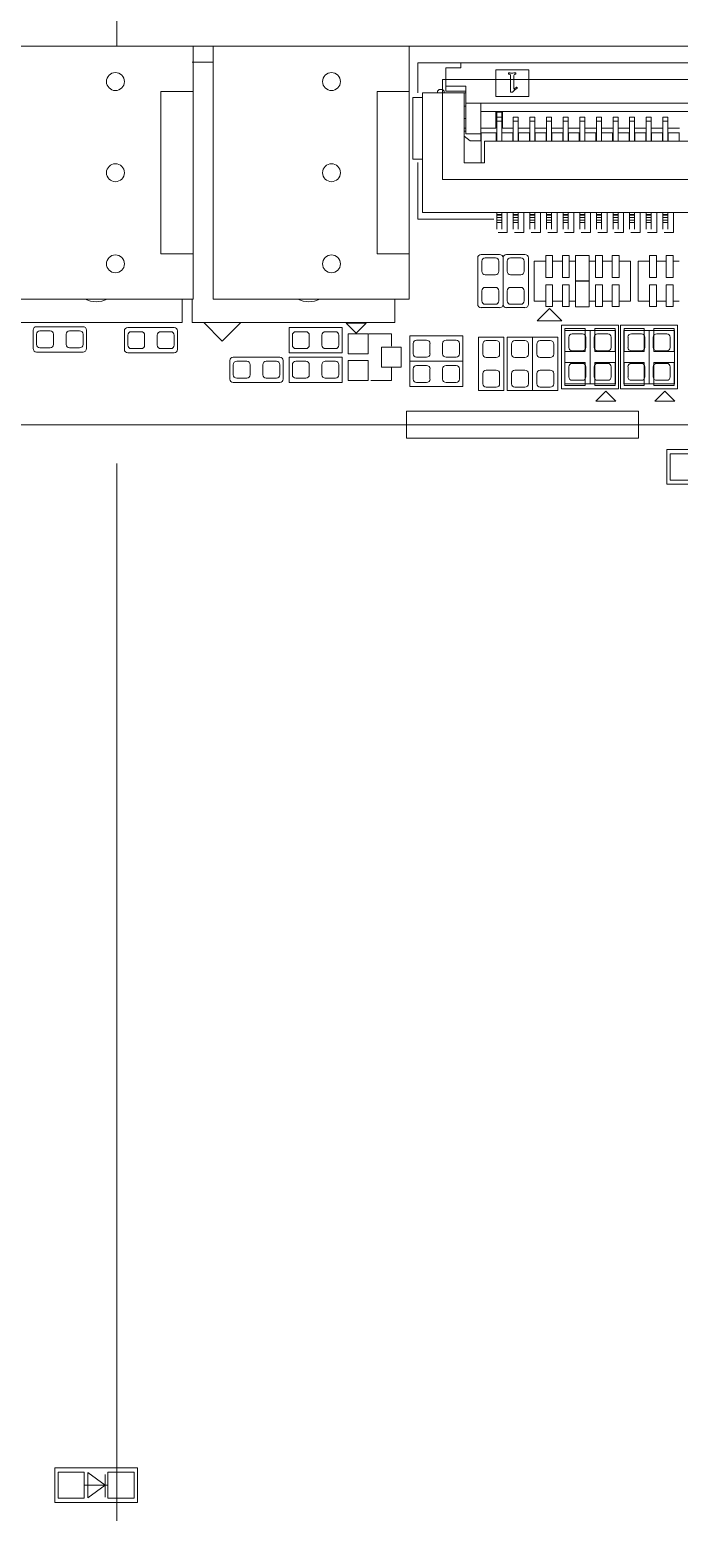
# Model space of a CAD drawing. Extents: x 14416 to 15769, y -3933 to -3562.
# Drawn here: x 14529.78 to 14549.32, y -3854.19 to -3809.62 of the extents above; entities that cross this region are included whole.
import ezdxf

# ---------------------------------------------------------------- set-up
doc = ezdxf.new("R2010")
doc.units = 0
doc.header["$LTSCALE"] = 3
doc.linetypes.add('CENTER', pattern=[50.8, 31.75, -6.35, 6.35, -6.35])
doc.layers.get('0').update_dxf_attribs({"color": 2, "linetype": 'CONTINUOUS', "lineweight": 9})

msp = doc.modelspace()

# ---------------------------------------------------------------- linework, layer by layer
at = {"color": 1, "linetype": 'CENTER'}
msp.add_line((14532.399, -3917.917), (14532.399, -3581.735), dxfattribs=at)
msp.add_line((14532.399, -3792.119), (14532.399, -3810.123))
at = {"color": 7, "linetype": 'Continuous'}
for p, q in [((14574.899, -3810.123), (14489.899, -3810.123)), ((14534.699, -3817.723), (14534.699, -3810.123)), ((14535.299, -3810.123), (14535.299, -3817.723)), ((14541.199, -3817.723), (14541.199, -3810.123)), ((14542.299, -3810.773), (14542.749, -3810.773)), ((14542.299, -3810.773), (14542.299, -3811.473)), ((14559.549, -3810.623), (14542.749, -3810.623)), ((14542.749, -3810.623), (14542.749, -3810.773)), ((14543.799, -3810.828), (14543.799, -3811.628)), ((14543.799, -3810.828), (14544.799, -3810.828)), ((14544.799, -3810.828), (14544.799, -3811.628)), ((14542.299, -3811.323), (14542.899, -3811.323)), ((14542.899, -3811.323), (14542.899, -3812.75)), ((14544.183, -3810.934), (14544.183, -3810.949)), ((14544.249, -3811.046), (14544.249, -3811.497)), ((14544.343, -3811.411), (14544.343, -3811.046)), ((14544.409, -3810.932), (14544.409, -3810.945)), ((14534.699, -3811.483), (14533.729, -3811.483)), ((14533.729, -3811.483), (14533.729, -3816.363)), ((14541.199, -3811.483), (14540.229, -3811.483)), ((14540.229, -3811.483), (14540.229, -3816.363)), ((14542.899, -3811.523), (14541.599, -3811.523)), ((14541.599, -3811.523), (14541.599, -3815.123)), ((14542.049, -3811.473), (14542.099, -3811.423)), ((14542.049, -3811.473), (14542.049, -3811.523)), ((14542.099, -3811.423), (14542.199, -3811.423)), ((14542.199, -3811.423), (14542.249, -3811.473)), ((14542.249, -3811.523), (14542.249, -3811.473)), ((14542.899, -3811.473), (14542.299, -3811.473)), ((14542.849, -3811.523), (14542.849, -3813.623)), ((14543.799, -3811.628), (14544.799, -3811.628)), ((14544.266, -3811.503), (14544.29, -3811.503)), ((14544.343, -3811.411), (14544.385, -3811.381)), ((14542.849, -3811.923), (14542.899, -3811.923)), ((14559.399, -3811.833), (14542.899, -3811.833)), ((14543.349, -3812.963), (14543.349, -3811.833)), ((14558.949, -3812.083), (14543.349, -3812.083)), ((14543.799, -3812.583), (14543.799, -3812.083)), ((14543.814, -3812.443), (14543.814, -3812.083)), ((14543.829, -3812.104), (14543.829, -3812.973)), ((14543.829, -3812.104), (14543.979, -3812.104)), ((14543.979, -3812.104), (14543.979, -3812.973)), ((14543.984, -3812.083), (14543.984, -3812.443)), ((14543.999, -3812.083), (14543.999, -3812.583)), ((14542.899, -3812.298), (14542.849, -3812.298)), ((14542.899, -3812.583), (14542.849, -3812.583)), ((14542.849, -3812.678), (14542.899, -3812.678)), ((14543.349, -3812.583), (14543.799, -3812.583)), ((14543.829, -3812.443), (14543.799, -3812.443)), ((14543.979, -3812.254), (14543.829, -3812.254)), ((14543.979, -3812.379), (14543.829, -3812.379)), ((14543.999, -3812.443), (14543.979, -3812.443)), ((14543.999, -3812.583), (14544.329, -3812.583)), ((14544.329, -3812.254), (14544.329, -3812.973)), ((14544.479, -3812.254), (14544.329, -3812.254)), ((14544.479, -3812.379), (14544.329, -3812.379)), ((14544.479, -3812.254), (14544.479, -3812.973)), ((14544.479, -3812.583), (14544.829, -3812.583)), ((14544.829, -3812.254), (14544.829, -3812.973)), ((14544.979, -3812.254), (14544.829, -3812.254)), ((14544.979, -3812.379), (14544.829, -3812.379)), ((14544.979, -3812.254), (14544.979, -3812.973)), ((14544.979, -3812.583), (14545.329, -3812.583)), ((14545.329, -3812.254), (14545.329, -3812.973)), ((14545.479, -3812.254), (14545.329, -3812.254)), ((14545.479, -3812.379), (14545.329, -3812.379)), ((14545.479, -3812.254), (14545.479, -3812.973)), ((14545.479, -3812.583), (14545.829, -3812.583)), ((14545.829, -3812.254), (14545.829, -3812.973)), ((14545.979, -3812.254), (14545.829, -3812.254)), ((14545.979, -3812.379), (14545.829, -3812.379)), ((14545.979, -3812.254), (14545.979, -3812.973)), ((14545.979, -3812.583), (14546.329, -3812.583)), ((14546.329, -3812.254), (14546.329, -3812.973)), ((14546.479, -3812.254), (14546.329, -3812.254)), ((14546.479, -3812.379), (14546.329, -3812.379)), ((14546.479, -3812.254), (14546.479, -3812.973)), ((14546.479, -3812.583), (14546.829, -3812.583)), ((14546.829, -3812.254), (14546.829, -3812.973)), ((14546.979, -3812.254), (14546.829, -3812.254)), ((14546.979, -3812.379), (14546.829, -3812.379)), ((14546.979, -3812.254), (14546.979, -3812.973)), ((14546.979, -3812.583), (14547.329, -3812.583)), ((14547.329, -3812.254), (14547.329, -3812.973)), ((14547.479, -3812.254), (14547.329, -3812.254)), ((14547.479, -3812.379), (14547.329, -3812.379)), ((14547.479, -3812.254), (14547.479, -3812.973)), ((14547.479, -3812.583), (14547.829, -3812.583)), ((14547.829, -3812.254), (14547.829, -3812.973)), ((14547.979, -3812.254), (14547.829, -3812.254)), ((14547.979, -3812.379), (14547.829, -3812.379)), ((14547.979, -3812.254), (14547.979, -3812.973)), ((14547.979, -3812.583), (14548.329, -3812.583)), ((14548.329, -3812.254), (14548.329, -3812.973)), ((14548.479, -3812.254), (14548.329, -3812.254)), ((14548.479, -3812.379), (14548.329, -3812.379)), ((14548.479, -3812.254), (14548.479, -3812.973)), ((14548.479, -3812.583), (14548.829, -3812.583)), ((14548.829, -3812.254), (14548.829, -3812.973)), ((14548.979, -3812.254), (14548.829, -3812.254)), ((14548.979, -3812.379), (14548.829, -3812.379)), ((14548.979, -3812.254), (14548.979, -3812.973)), ((14548.979, -3812.583), (14549.329, -3812.583)), ((14543.029, -3812.963), (14542.849, -3812.828)), ((14542.899, -3812.75), (14543.349, -3812.75)), ((14543.349, -3812.963), (14543.029, -3812.963)), ((14543.829, -3812.723), (14543.349, -3812.723)), ((14543.364, -3812.723), (14543.364, -3813.623)), ((14543.464, -3812.973), (14543.464, -3813.623)), ((14558.834, -3812.973), (14543.464, -3812.973)), ((14543.814, -3812.973), (14543.814, -3812.723)), ((14544.329, -3812.723), (14543.979, -3812.723)), ((14543.984, -3812.723), (14543.984, -3812.973)), ((14544.314, -3812.973), (14544.314, -3812.723)), ((14544.829, -3812.723), (14544.479, -3812.723)), ((14544.484, -3812.723), (14544.484, -3812.973)), ((14544.814, -3812.973), (14544.814, -3812.723)), ((14545.329, -3812.723), (14544.979, -3812.723)), ((14544.984, -3812.723), (14544.984, -3812.973)), ((14545.314, -3812.973), (14545.314, -3812.723)), ((14545.829, -3812.723), (14545.479, -3812.723)), ((14545.484, -3812.723), (14545.484, -3812.973)), ((14545.814, -3812.973), (14545.814, -3812.723)), ((14546.329, -3812.723), (14545.979, -3812.723)), ((14545.984, -3812.723), (14545.984, -3812.973)), ((14546.314, -3812.973), (14546.314, -3812.723)), ((14546.829, -3812.723), (14546.479, -3812.723)), ((14546.484, -3812.723), (14546.484, -3812.973)), ((14546.814, -3812.973), (14546.814, -3812.723)), ((14547.329, -3812.723), (14546.979, -3812.723)), ((14546.984, -3812.723), (14546.984, -3812.973)), ((14547.314, -3812.973), (14547.314, -3812.723)), ((14547.829, -3812.723), (14547.479, -3812.723)), ((14547.484, -3812.723), (14547.484, -3812.973)), ((14547.814, -3812.973), (14547.814, -3812.723)), ((14548.329, -3812.723), (14547.979, -3812.723)), ((14547.984, -3812.723), (14547.984, -3812.973)), ((14548.314, -3812.973), (14548.314, -3812.723)), ((14548.829, -3812.723), (14548.479, -3812.723)), ((14548.484, -3812.723), (14548.484, -3812.973)), ((14548.814, -3812.973), (14548.814, -3812.723)), ((14549.329, -3812.723), (14548.979, -3812.723)), ((14548.984, -3812.723), (14548.984, -3812.973)), ((14549.314, -3812.973), (14549.314, -3812.723)), ((14542.849, -3813.623), (14543.464, -3813.623)), ((14541.599, -3815.123), (14560.699, -3815.123)), ((14543.829, -3815.123), (14543.829, -3815.183)), ((14543.829, -3815.183), (14543.979, -3815.183)), ((14543.829, -3815.191), (14543.829, -3815.623)), ((14543.856, -3815.201), (14543.829, -3815.201)), ((14543.829, -3815.268), (14543.979, -3815.268)), ((14543.979, -3815.351), (14543.829, -3815.351)), ((14543.839, -3815.183), (14543.859, -3815.203)), ((14543.949, -3815.203), (14543.859, -3815.203)), ((14543.969, -3815.183), (14543.949, -3815.203)), ((14543.979, -3815.201), (14543.951, -3815.201)), ((14543.979, -3815.123), (14543.979, -3815.623)), ((14544.329, -3815.123), (14544.329, -3815.183)), ((14544.329, -3815.183), (14544.479, -3815.183)), ((14544.329, -3815.191), (14544.329, -3815.623)), ((14544.356, -3815.201), (14544.329, -3815.201)), ((14544.329, -3815.268), (14544.479, -3815.268)), ((14544.479, -3815.351), (14544.329, -3815.351)), ((14544.339, -3815.183), (14544.359, -3815.203)), ((14544.449, -3815.203), (14544.359, -3815.203)), ((14544.469, -3815.183), (14544.449, -3815.203)), ((14544.479, -3815.201), (14544.451, -3815.201)), ((14544.479, -3815.123), (14544.479, -3815.623)), ((14544.829, -3815.123), (14544.829, -3815.183)), ((14544.829, -3815.183), (14544.979, -3815.183)), ((14544.829, -3815.191), (14544.829, -3815.623)), ((14544.856, -3815.201), (14544.829, -3815.201)), ((14544.829, -3815.268), (14544.979, -3815.268)), ((14544.979, -3815.351), (14544.829, -3815.351)), ((14544.839, -3815.183), (14544.859, -3815.203)), ((14544.949, -3815.203), (14544.859, -3815.203)), ((14544.969, -3815.183), (14544.949, -3815.203)), ((14544.979, -3815.201), (14544.951, -3815.201)), ((14544.979, -3815.123), (14544.979, -3815.623)), ((14545.329, -3815.123), (14545.329, -3815.183)), ((14545.329, -3815.183), (14545.479, -3815.183)), ((14545.329, -3815.191), (14545.329, -3815.623)), ((14545.356, -3815.201), (14545.329, -3815.201)), ((14545.329, -3815.268), (14545.479, -3815.268)), ((14545.479, -3815.351), (14545.329, -3815.351)), ((14545.339, -3815.183), (14545.359, -3815.203)), ((14545.449, -3815.203), (14545.359, -3815.203)), ((14545.469, -3815.183), (14545.449, -3815.203)), ((14545.479, -3815.201), (14545.451, -3815.201)), ((14545.479, -3815.123), (14545.479, -3815.623)), ((14545.829, -3815.123), (14545.829, -3815.183)), ((14545.829, -3815.183), (14545.979, -3815.183)), ((14545.829, -3815.191), (14545.829, -3815.623)), ((14545.856, -3815.201), (14545.829, -3815.201)), ((14545.829, -3815.268), (14545.979, -3815.268)), ((14545.979, -3815.351), (14545.829, -3815.351)), ((14545.839, -3815.183), (14545.859, -3815.203)), ((14545.949, -3815.203), (14545.859, -3815.203)), ((14545.969, -3815.183), (14545.949, -3815.203)), ((14545.979, -3815.201), (14545.951, -3815.201)), ((14545.979, -3815.123), (14545.979, -3815.623)), ((14546.329, -3815.123), (14546.329, -3815.183)), ((14546.329, -3815.183), (14546.479, -3815.183)), ((14546.329, -3815.191), (14546.329, -3815.623)), ((14546.356, -3815.201), (14546.329, -3815.201)), ((14546.329, -3815.268), (14546.479, -3815.268)), ((14546.479, -3815.351), (14546.329, -3815.351)), ((14546.339, -3815.183), (14546.359, -3815.203)), ((14546.449, -3815.203), (14546.359, -3815.203)), ((14546.469, -3815.183), (14546.449, -3815.203)), ((14546.479, -3815.201), (14546.451, -3815.201)), ((14546.479, -3815.123), (14546.479, -3815.623)), ((14546.829, -3815.123), (14546.829, -3815.183)), ((14546.829, -3815.183), (14546.979, -3815.183)), ((14546.829, -3815.191), (14546.829, -3815.623)), ((14546.856, -3815.201), (14546.829, -3815.201)), ((14546.829, -3815.268), (14546.979, -3815.268)), ((14546.979, -3815.351), (14546.829, -3815.351)), ((14546.839, -3815.183), (14546.859, -3815.203)), ((14546.949, -3815.203), (14546.859, -3815.203)), ((14546.969, -3815.183), (14546.949, -3815.203)), ((14546.979, -3815.201), (14546.951, -3815.201)), ((14546.979, -3815.123), (14546.979, -3815.623)), ((14547.329, -3815.123), (14547.329, -3815.183)), ((14547.329, -3815.183), (14547.479, -3815.183)), ((14547.329, -3815.191), (14547.329, -3815.623)), ((14547.356, -3815.201), (14547.329, -3815.201)), ((14547.329, -3815.268), (14547.479, -3815.268)), ((14547.479, -3815.351), (14547.329, -3815.351)), ((14547.339, -3815.183), (14547.359, -3815.203)), ((14547.449, -3815.203), (14547.359, -3815.203)), ((14547.469, -3815.183), (14547.449, -3815.203)), ((14547.479, -3815.201), (14547.451, -3815.201)), ((14547.479, -3815.123), (14547.479, -3815.623)), ((14547.829, -3815.123), (14547.829, -3815.183)), ((14547.829, -3815.183), (14547.979, -3815.183)), ((14547.829, -3815.191), (14547.829, -3815.623)), ((14547.856, -3815.201), (14547.829, -3815.201)), ((14547.829, -3815.268), (14547.979, -3815.268)), ((14547.979, -3815.351), (14547.829, -3815.351)), ((14547.839, -3815.183), (14547.859, -3815.203)), ((14547.949, -3815.203), (14547.859, -3815.203)), ((14547.969, -3815.183), (14547.949, -3815.203)), ((14547.979, -3815.201), (14547.951, -3815.201)), ((14547.979, -3815.123), (14547.979, -3815.623)), ((14548.329, -3815.123), (14548.329, -3815.183)), ((14548.329, -3815.183), (14548.479, -3815.183)), ((14548.329, -3815.191), (14548.329, -3815.623)), ((14548.356, -3815.201), (14548.329, -3815.201)), ((14548.329, -3815.268), (14548.479, -3815.268)), ((14548.479, -3815.351), (14548.329, -3815.351)), ((14548.339, -3815.183), (14548.359, -3815.203)), ((14548.449, -3815.203), (14548.359, -3815.203)), ((14548.469, -3815.183), (14548.449, -3815.203)), ((14548.479, -3815.201), (14548.451, -3815.201)), ((14548.479, -3815.123), (14548.479, -3815.623)), ((14548.829, -3815.123), (14548.829, -3815.183)), ((14548.829, -3815.183), (14548.979, -3815.183)), ((14548.829, -3815.191), (14548.829, -3815.623)), ((14548.856, -3815.201), (14548.829, -3815.201)), ((14548.829, -3815.268), (14548.979, -3815.268)), ((14548.979, -3815.351), (14548.829, -3815.351)), ((14548.839, -3815.183), (14548.859, -3815.203)), ((14548.949, -3815.203), (14548.859, -3815.203)), ((14548.969, -3815.183), (14548.949, -3815.203)), ((14548.979, -3815.201), (14548.951, -3815.201)), ((14548.979, -3815.123), (14548.979, -3815.623)), ((14543.829, -3815.423), (14543.979, -3815.423)), ((14544.329, -3815.423), (14544.479, -3815.423)), ((14544.829, -3815.423), (14544.979, -3815.423)), ((14545.329, -3815.423), (14545.479, -3815.423)), ((14545.829, -3815.423), (14545.979, -3815.423)), ((14546.329, -3815.423), (14546.479, -3815.423)), ((14546.829, -3815.423), (14546.979, -3815.423)), ((14547.329, -3815.423), (14547.479, -3815.423)), ((14547.829, -3815.423), (14547.979, -3815.423)), ((14548.329, -3815.423), (14548.479, -3815.423)), ((14548.829, -3815.423), (14548.979, -3815.423)), ((14533.729, -3816.363), (14534.699, -3816.363)), ((14540.229, -3816.363), (14541.199, -3816.363)), ((14528.799, -3817.723), (14534.699, -3817.723)), ((14535.299, -3817.723), (14541.199, -3817.723))]:
    msp.add_line(p, q, dxfattribs=at)
at = {"color": 5, "linetype": 'Continuous'}
for p, q in [((14534.666, -3810.601), (14535.299, -3810.601)), ((14542.749, -3810.624), (14541.459, -3810.624)), ((14541.459, -3810.624), (14541.459, -3811.524)), ((14541.459, -3813.618), (14541.459, -3815.324)), ((14541.459, -3815.324), (14543.745, -3815.324)), ((14543.258, -3817.878), (14543.258, -3816.481)), ((14543.359, -3816.379), (14543.918, -3816.379)), ((14544.02, -3817.878), (14544.02, -3816.481)), ((14544.121, -3816.379), (14544.68, -3816.379)), ((14544.782, -3816.481), (14544.782, -3817.878)), ((14544.956, -3816.739), (14544.956, -3816.578)), ((14544.956, -3816.578), (14545.29, -3816.578)), ((14545.519, -3816.578), (14545.798, -3816.578)), ((14546.017, -3816.578), (14546.197, -3816.578)), ((14546.613, -3816.578), (14546.8, -3816.578)), ((14547.019, -3816.578), (14547.301, -3816.578)), ((14547.515, -3816.578), (14547.859, -3816.578)), ((14547.859, -3816.578), (14547.859, -3817.781)), ((14548.08, -3816.739), (14548.08, -3816.578)), ((14548.08, -3816.578), (14548.415, -3816.578)), ((14548.643, -3816.578), (14548.922, -3816.578)), ((14549.141, -3816.578), (14549.321, -3816.578)), ((14544.956, -3816.739), (14544.956, -3817.619)), ((14548.08, -3816.739), (14548.08, -3817.619)), ((14534.368, -3817.723), (14534.368, -3818.424)), ((14534.666, -3818.424), (14534.666, -3817.723)), ((14540.769, -3817.723), (14540.769, -3818.424)), ((14543.918, -3817.979), (14543.359, -3817.979)), ((14544.68, -3817.979), (14544.121, -3817.979)), ((14544.956, -3817.781), (14544.956, -3817.619)), ((14545.29, -3817.781), (14544.956, -3817.781)), ((14545.418, -3818.005), (14545.046, -3818.377)), ((14545.79, -3818.377), (14545.418, -3818.005)), ((14545.792, -3817.781), (14545.517, -3817.781)), ((14546.193, -3817.781), (14546.013, -3817.781)), ((14546.794, -3817.781), (14546.617, -3817.781)), ((14547.29, -3817.781), (14547.019, -3817.781)), ((14547.859, -3817.781), (14547.515, -3817.781)), ((14548.08, -3817.781), (14548.08, -3817.619)), ((14548.415, -3817.781), (14548.08, -3817.781)), ((14548.916, -3817.781), (14548.641, -3817.781)), ((14549.317, -3817.781), (14549.137, -3817.781)), ((14534.368, -3818.424), (14528.265, -3818.424)), ((14540.769, -3818.424), (14534.666, -3818.424)), ((14535.015, -3818.424), (14536.134, -3818.424)), ((14535.574, -3818.983), (14535.015, -3818.424)), ((14536.134, -3818.424), (14535.574, -3818.983)), ((14539.901, -3818.446), (14539.302, -3818.446)), ((14539.302, -3818.446), (14539.601, -3818.745)), ((14539.601, -3818.745), (14539.901, -3818.446)), ((14545.046, -3818.377), (14545.79, -3818.377)), ((14529.884, -3819.211), (14529.884, -3818.653)), ((14529.986, -3818.551), (14531.383, -3818.551)), ((14531.485, -3818.653), (14531.485, -3819.211)), ((14532.628, -3819.237), (14532.628, -3818.678)), ((14532.729, -3818.576), (14534.126, -3818.576)), ((14534.228, -3818.678), (14534.228, -3819.237)), ((14537.581, -3818.576), (14537.581, -3819.338)), ((14539.181, -3818.576), (14537.581, -3818.576)), ((14539.181, -3819.338), (14539.181, -3818.576)), ((14539.981, -3818.764), (14540.66, -3818.764)), ((14540.66, -3818.764), (14540.66, -3819.135)), ((14541.213, -3818.83), (14541.213, -3820.354)), ((14542.813, -3818.83), (14541.213, -3818.83)), ((14542.813, -3820.354), (14542.813, -3818.83)), ((14543.283, -3818.868), (14543.283, -3820.469)), ((14544.045, -3818.868), (14543.283, -3818.868)), ((14544.045, -3820.469), (14544.045, -3818.868)), ((14544.147, -3818.868), (14544.147, -3820.469)), ((14545.671, -3818.868), (14544.147, -3818.868)), ((14544.909, -3820.469), (14544.909, -3818.868)), ((14545.671, -3820.469), (14545.671, -3818.868)), ((14545.78, -3820.421), (14545.78, -3818.51)), ((14545.78, -3818.51), (14547.491, -3818.51)), ((14545.874, -3818.665), (14545.874, -3820.265)), ((14547.398, -3818.665), (14545.874, -3818.665)), ((14546.636, -3820.265), (14546.636, -3818.665)), ((14547.398, -3820.265), (14547.398, -3818.665)), ((14547.491, -3818.51), (14547.491, -3820.421)), ((14547.558, -3820.421), (14547.558, -3818.51)), ((14547.558, -3818.51), (14549.269, -3818.51)), ((14547.652, -3818.665), (14547.652, -3820.265)), ((14549.176, -3818.665), (14547.652, -3818.665)), ((14548.414, -3820.265), (14548.414, -3818.665)), ((14549.176, -3820.265), (14549.176, -3818.665)), ((14549.269, -3818.51), (14549.269, -3820.421)), ((14531.383, -3819.313), (14529.986, -3819.313)), ((14534.126, -3819.338), (14532.729, -3819.338)), ((14537.581, -3819.338), (14539.181, -3819.338)), ((14535.803, -3820.126), (14535.803, -3819.567)), ((14535.904, -3819.465), (14537.301, -3819.465)), ((14537.403, -3819.567), (14537.403, -3820.126)), ((14537.581, -3819.465), (14537.581, -3820.227)), ((14539.181, -3819.465), (14537.581, -3819.465)), ((14539.181, -3820.227), (14539.181, -3819.465)), ((14540.66, -3819.777), (14540.66, -3820.167)), ((14541.213, -3819.592), (14542.813, -3819.592)), ((14537.301, -3820.227), (14535.904, -3820.227)), ((14537.581, -3820.227), (14539.181, -3820.227)), ((14540.66, -3820.167), (14540.039, -3820.167)), ((14541.213, -3820.354), (14542.813, -3820.354)), ((14543.283, -3820.469), (14544.045, -3820.469)), ((14544.147, -3820.469), (14545.671, -3820.469)), ((14547.491, -3820.421), (14545.78, -3820.421)), ((14545.874, -3820.265), (14547.398, -3820.265)), ((14546.807, -3820.788), (14547.11, -3820.485)), ((14547.11, -3820.485), (14547.413, -3820.788)), ((14549.269, -3820.421), (14547.558, -3820.421)), ((14547.652, -3820.265), (14549.176, -3820.265)), ((14548.585, -3820.788), (14548.888, -3820.485)), ((14548.888, -3820.485), (14549.191, -3820.788)), ((14547.413, -3820.788), (14546.807, -3820.788)), ((14549.191, -3820.788), (14548.585, -3820.788)), ((14548.946, -3822.247), (14548.946, -3823.288)), ((14551.437, -3822.247), (14548.946, -3822.247)), ((14548.946, -3823.288), (14551.437, -3823.288)), ((14530.531, -3852.854), (14530.531, -3853.895)), ((14533.022, -3852.854), (14530.531, -3852.854)), ((14531.525, -3852.994), (14531.525, -3853.75)), ((14532.048, -3853.375), (14531.525, -3852.994)), ((14532.048, -3853.737), (14532.048, -3853.048)), ((14533.022, -3853.895), (14533.022, -3852.854)), ((14532.129, -3853.375), (14531.427, -3853.375)), ((14531.525, -3853.75), (14532.048, -3853.375)), ((14530.531, -3853.895), (14533.022, -3853.895))]:
    msp.add_line(p, q, dxfattribs=at)
at = {"color": 1}
for p, q in [((14542.199, -3811.123), (14560.199, -3811.123)), ((14542.199, -3814.123), (14542.199, -3811.123)), ((14560.199, -3814.123), (14542.199, -3814.123))]:
    msp.add_line(p, q, dxfattribs=at)
at = {"color": 6, "linetype": 'Continuous'}
for p, q in [((14541.31, -3811.663), (14541.599, -3811.663)), ((14541.31, -3813.517), (14541.31, -3811.663)), ((14541.599, -3813.517), (14541.31, -3813.517)), ((14544.148, -3815.123), (14544.148, -3815.719)), ((14544.648, -3815.123), (14544.648, -3815.719)), ((14545.148, -3815.123), (14545.148, -3815.719)), ((14545.648, -3815.123), (14545.648, -3815.719)), ((14546.148, -3815.123), (14546.148, -3815.719)), ((14546.648, -3815.123), (14546.648, -3815.719)), ((14547.148, -3815.123), (14547.148, -3815.719)), ((14547.648, -3815.123), (14547.648, -3815.719)), ((14548.148, -3815.123), (14548.148, -3815.719)), ((14548.648, -3815.123), (14548.648, -3815.719)), ((14549.148, -3815.123), (14549.148, -3815.719)), ((14544.148, -3815.719), (14543.869, -3815.719)), ((14544.648, -3815.719), (14544.369, -3815.719)), ((14545.148, -3815.719), (14544.869, -3815.719)), ((14545.648, -3815.719), (14545.369, -3815.719)), ((14546.148, -3815.719), (14545.869, -3815.719)), ((14546.648, -3815.719), (14546.369, -3815.719)), ((14547.148, -3815.719), (14546.869, -3815.719)), ((14547.648, -3815.719), (14547.369, -3815.719)), ((14548.148, -3815.719), (14547.869, -3815.719)), ((14548.648, -3815.719), (14548.369, -3815.719)), ((14549.148, -3815.719), (14548.869, -3815.719)), ((14543.385, -3816.887), (14543.385, -3816.582)), ((14543.486, -3816.481), (14543.791, -3816.481)), ((14543.893, -3816.582), (14543.893, -3816.887)), ((14544.147, -3816.887), (14544.147, -3816.582)), ((14544.248, -3816.481), (14544.553, -3816.481)), ((14544.655, -3816.582), (14544.655, -3816.887)), ((14545.306, -3817.07), (14545.306, -3816.409)), ((14545.306, -3816.409), (14545.509, -3816.409)), ((14545.509, -3816.409), (14545.509, -3817.07)), ((14545.805, -3817.07), (14545.805, -3816.409)), ((14545.805, -3816.409), (14546.009, -3816.409)), ((14546.009, -3816.409), (14546.009, -3817.07)), ((14546.204, -3817.17), (14546.204, -3816.408)), ((14546.204, -3816.408), (14546.61, -3816.408)), ((14546.61, -3816.408), (14546.61, -3817.17)), ((14546.806, -3817.07), (14546.806, -3816.409)), ((14546.806, -3816.409), (14547.009, -3816.409)), ((14547.009, -3816.409), (14547.009, -3817.07)), ((14547.306, -3817.07), (14547.306, -3816.409)), ((14547.306, -3816.409), (14547.509, -3816.409)), ((14547.509, -3816.409), (14547.509, -3817.07)), ((14548.43, -3817.07), (14548.43, -3816.409)), ((14548.43, -3816.409), (14548.633, -3816.409)), ((14548.633, -3816.409), (14548.633, -3817.07)), ((14548.93, -3817.07), (14548.93, -3816.409)), ((14548.93, -3816.409), (14549.133, -3816.409)), ((14549.133, -3816.409), (14549.133, -3817.07)), ((14543.791, -3816.989), (14543.486, -3816.989)), ((14544.553, -3816.989), (14544.248, -3816.989)), ((14545.509, -3817.07), (14545.306, -3817.07)), ((14546.009, -3817.07), (14545.805, -3817.07)), ((14547.009, -3817.07), (14546.806, -3817.07)), ((14547.509, -3817.07), (14547.306, -3817.07)), ((14548.633, -3817.07), (14548.43, -3817.07)), ((14549.133, -3817.07), (14548.93, -3817.07)), ((14543.385, -3817.776), (14543.385, -3817.471)), ((14543.486, -3817.37), (14543.791, -3817.37)), ((14543.893, -3817.471), (14543.893, -3817.776)), ((14544.147, -3817.776), (14544.147, -3817.471)), ((14544.248, -3817.37), (14544.553, -3817.37)), ((14544.655, -3817.471), (14544.655, -3817.776)), ((14545.306, -3817.949), (14545.306, -3817.289)), ((14545.306, -3817.289), (14545.509, -3817.289)), ((14545.509, -3817.289), (14545.509, -3817.949)), ((14545.805, -3817.949), (14545.805, -3817.289)), ((14545.805, -3817.289), (14546.009, -3817.289)), ((14546.009, -3817.289), (14546.009, -3817.949)), ((14546.61, -3817.17), (14546.204, -3817.17)), ((14546.204, -3817.95), (14546.204, -3817.188)), ((14546.204, -3817.188), (14546.61, -3817.188)), ((14546.61, -3817.188), (14546.61, -3817.95)), ((14546.806, -3817.949), (14546.806, -3817.289)), ((14546.806, -3817.289), (14547.009, -3817.289)), ((14547.009, -3817.289), (14547.009, -3817.949)), ((14547.306, -3817.949), (14547.306, -3817.289)), ((14547.306, -3817.289), (14547.509, -3817.289)), ((14547.509, -3817.289), (14547.509, -3817.949)), ((14548.43, -3817.949), (14548.43, -3817.289)), ((14548.43, -3817.289), (14548.633, -3817.289)), ((14548.633, -3817.289), (14548.633, -3817.949)), ((14548.93, -3817.949), (14548.93, -3817.289)), ((14548.93, -3817.289), (14549.133, -3817.289)), ((14549.133, -3817.289), (14549.133, -3817.949)), ((14543.791, -3817.878), (14543.486, -3817.878)), ((14544.553, -3817.878), (14544.248, -3817.878)), ((14545.509, -3817.949), (14545.306, -3817.949)), ((14546.009, -3817.949), (14545.805, -3817.949)), ((14546.61, -3817.95), (14546.204, -3817.95)), ((14547.009, -3817.949), (14546.806, -3817.949)), ((14547.509, -3817.949), (14547.306, -3817.949)), ((14548.633, -3817.949), (14548.43, -3817.949)), ((14549.133, -3817.949), (14548.93, -3817.949)), ((14529.986, -3819.084), (14529.986, -3818.78)), ((14530.088, -3818.678), (14530.392, -3818.678)), ((14530.494, -3818.78), (14530.494, -3819.084)), ((14530.875, -3819.084), (14530.875, -3818.78)), ((14530.977, -3818.678), (14531.281, -3818.678)), ((14531.383, -3818.78), (14531.383, -3819.084)), ((14532.729, -3819.11), (14532.729, -3818.805)), ((14532.831, -3818.703), (14533.136, -3818.703)), ((14533.237, -3818.805), (14533.237, -3819.11)), ((14533.618, -3819.11), (14533.618, -3818.805)), ((14533.72, -3818.703), (14534.025, -3818.703)), ((14534.126, -3818.805), (14534.126, -3819.11)), ((14537.682, -3819.11), (14537.682, -3818.805)), ((14537.784, -3818.703), (14538.089, -3818.703)), ((14538.19, -3818.805), (14538.19, -3819.11)), ((14538.571, -3819.11), (14538.571, -3818.805)), ((14538.673, -3818.703), (14538.978, -3818.703)), ((14539.079, -3818.805), (14539.079, -3819.11)), ((14539.359, -3819.365), (14539.359, -3818.765)), ((14539.359, -3818.765), (14539.959, -3818.765)), ((14539.959, -3818.765), (14539.959, -3819.365)), ((14545.882, -3819.297), (14545.882, -3818.611)), ((14545.882, -3818.611), (14546.491, -3818.611)), ((14546.001, -3819.173), (14546.001, -3818.868)), ((14546.102, -3818.767), (14546.407, -3818.767)), ((14546.491, -3818.611), (14546.491, -3819.297)), ((14546.509, -3818.868), (14546.509, -3819.173)), ((14546.763, -3819.173), (14546.763, -3818.868)), ((14546.78, -3819.297), (14546.78, -3818.611)), ((14546.78, -3818.611), (14547.39, -3818.611)), ((14546.864, -3818.767), (14547.169, -3818.767)), ((14547.271, -3818.868), (14547.271, -3819.173)), ((14547.39, -3818.611), (14547.39, -3819.297)), ((14547.66, -3819.297), (14547.66, -3818.611)), ((14547.66, -3818.611), (14548.269, -3818.611)), ((14547.779, -3819.173), (14547.779, -3818.868)), ((14547.88, -3818.767), (14548.185, -3818.767)), ((14548.269, -3818.611), (14548.269, -3819.297)), ((14548.287, -3818.868), (14548.287, -3819.173)), ((14548.541, -3819.173), (14548.541, -3818.868)), ((14548.558, -3819.297), (14548.558, -3818.611)), ((14548.558, -3818.611), (14549.168, -3818.611)), ((14548.642, -3818.767), (14548.947, -3818.767)), ((14549.049, -3818.868), (14549.049, -3819.173)), ((14549.168, -3818.611), (14549.168, -3819.297)), ((14530.392, -3819.186), (14530.088, -3819.186)), ((14531.281, -3819.186), (14530.977, -3819.186)), ((14533.136, -3819.211), (14532.831, -3819.211)), ((14534.025, -3819.211), (14533.72, -3819.211)), ((14538.089, -3819.211), (14537.784, -3819.211)), ((14538.978, -3819.211), (14538.673, -3819.211)), ((14539.959, -3819.365), (14539.359, -3819.365)), ((14540.359, -3819.765), (14540.359, -3819.165)), ((14540.359, -3819.165), (14540.959, -3819.165)), ((14540.959, -3819.165), (14540.959, -3819.765)), ((14541.314, -3819.364), (14541.314, -3819.059)), ((14541.416, -3818.957), (14541.721, -3818.957)), ((14541.822, -3819.059), (14541.822, -3819.364)), ((14542.203, -3819.364), (14542.203, -3819.059)), ((14542.305, -3818.957), (14542.61, -3818.957)), ((14542.711, -3819.059), (14542.711, -3819.364)), ((14543.41, -3819.376), (14543.41, -3819.072)), ((14543.512, -3818.97), (14543.816, -3818.97)), ((14543.918, -3819.072), (14543.918, -3819.376)), ((14544.274, -3819.376), (14544.274, -3819.072)), ((14544.375, -3818.97), (14544.68, -3818.97)), ((14544.782, -3819.072), (14544.782, -3819.376)), ((14545.036, -3819.376), (14545.036, -3819.072)), ((14545.137, -3818.97), (14545.442, -3818.97)), ((14545.544, -3819.072), (14545.544, -3819.376)), ((14546.491, -3819.297), (14545.882, -3819.297)), ((14546.407, -3819.275), (14546.102, -3819.275)), ((14547.39, -3819.297), (14546.78, -3819.297)), ((14547.169, -3819.275), (14546.864, -3819.275)), ((14548.269, -3819.297), (14547.66, -3819.297)), ((14548.185, -3819.275), (14547.88, -3819.275)), ((14549.168, -3819.297), (14548.558, -3819.297)), ((14548.947, -3819.275), (14548.642, -3819.275)), ((14535.904, -3819.999), (14535.904, -3819.694)), ((14536.006, -3819.592), (14536.311, -3819.592)), ((14536.412, -3819.694), (14536.412, -3819.999)), ((14536.793, -3819.999), (14536.793, -3819.694)), ((14536.895, -3819.592), (14537.2, -3819.592)), ((14537.301, -3819.694), (14537.301, -3819.999)), ((14537.682, -3819.999), (14537.682, -3819.694)), ((14537.784, -3819.592), (14538.089, -3819.592)), ((14538.19, -3819.694), (14538.19, -3819.999)), ((14538.571, -3819.999), (14538.571, -3819.694)), ((14538.673, -3819.592), (14538.978, -3819.592)), ((14539.079, -3819.694), (14539.079, -3819.999)), ((14539.359, -3820.165), (14539.359, -3819.565)), ((14539.359, -3819.565), (14539.959, -3819.565)), ((14539.959, -3819.565), (14539.959, -3820.165)), ((14540.959, -3819.765), (14540.359, -3819.765)), ((14541.721, -3819.465), (14541.416, -3819.465)), ((14541.416, -3819.719), (14541.721, -3819.719)), ((14542.61, -3819.465), (14542.305, -3819.465)), ((14542.305, -3819.719), (14542.61, -3819.719)), ((14543.816, -3819.478), (14543.512, -3819.478)), ((14544.68, -3819.478), (14544.375, -3819.478)), ((14545.442, -3819.478), (14545.137, -3819.478)), ((14545.882, -3820.319), (14545.882, -3819.633)), ((14545.882, -3819.633), (14546.491, -3819.633)), ((14546.001, -3820.062), (14546.001, -3819.757)), ((14546.102, -3819.656), (14546.407, -3819.656)), ((14546.491, -3819.633), (14546.491, -3820.319)), ((14546.509, -3819.757), (14546.509, -3820.062)), ((14546.763, -3820.062), (14546.763, -3819.757)), ((14546.78, -3820.319), (14546.78, -3819.633)), ((14546.78, -3819.633), (14547.39, -3819.633)), ((14546.864, -3819.656), (14547.169, -3819.656)), ((14547.271, -3819.757), (14547.271, -3820.062)), ((14547.39, -3819.633), (14547.39, -3820.319)), ((14547.66, -3820.319), (14547.66, -3819.633)), ((14547.66, -3819.633), (14548.269, -3819.633)), ((14547.779, -3820.062), (14547.779, -3819.757)), ((14547.88, -3819.656), (14548.185, -3819.656)), ((14548.269, -3819.633), (14548.269, -3820.319)), ((14548.287, -3819.757), (14548.287, -3820.062)), ((14548.541, -3820.062), (14548.541, -3819.757)), ((14548.558, -3820.319), (14548.558, -3819.633)), ((14548.558, -3819.633), (14549.168, -3819.633)), ((14548.642, -3819.656), (14548.947, -3819.656)), ((14549.049, -3819.757), (14549.049, -3820.062)), ((14549.168, -3819.633), (14549.168, -3820.319)), ((14536.311, -3820.1), (14536.006, -3820.1)), ((14537.2, -3820.1), (14536.895, -3820.1)), ((14538.089, -3820.1), (14537.784, -3820.1)), ((14538.978, -3820.1), (14538.673, -3820.1)), ((14539.959, -3820.165), (14539.359, -3820.165)), ((14541.314, -3820.126), (14541.314, -3819.821)), ((14541.721, -3820.227), (14541.416, -3820.227)), ((14541.822, -3819.821), (14541.822, -3820.126)), ((14542.203, -3820.126), (14542.203, -3819.821)), ((14542.61, -3820.227), (14542.305, -3820.227)), ((14542.711, -3819.821), (14542.711, -3820.126)), ((14543.41, -3820.265), (14543.41, -3819.961)), ((14543.512, -3819.859), (14543.816, -3819.859)), ((14543.918, -3819.961), (14543.918, -3820.265)), ((14544.274, -3820.265), (14544.274, -3819.961)), ((14544.375, -3819.859), (14544.68, -3819.859)), ((14544.782, -3819.961), (14544.782, -3820.265)), ((14545.036, -3820.265), (14545.036, -3819.961)), ((14545.137, -3819.859), (14545.442, -3819.859)), ((14545.544, -3819.961), (14545.544, -3820.265)), ((14546.407, -3820.164), (14546.102, -3820.164)), ((14547.169, -3820.164), (14546.864, -3820.164)), ((14548.185, -3820.164), (14547.88, -3820.164)), ((14548.947, -3820.164), (14548.642, -3820.164)), ((14543.816, -3820.367), (14543.512, -3820.367)), ((14544.68, -3820.367), (14544.375, -3820.367)), ((14545.442, -3820.367), (14545.137, -3820.367)), ((14546.491, -3820.319), (14545.882, -3820.319)), ((14547.39, -3820.319), (14546.78, -3820.319)), ((14548.269, -3820.319), (14547.66, -3820.319)), ((14549.168, -3820.319), (14548.558, -3820.319)), ((14541.111, -3821.904), (14541.111, -3821.091)), ((14541.111, -3821.091), (14548.096, -3821.091)), ((14548.096, -3821.091), (14548.096, -3821.904)), ((14548.096, -3821.904), (14541.111, -3821.904)), ((14549.048, -3823.161), (14549.048, -3822.374)), ((14549.048, -3822.374), (14549.835, -3822.374)), ((14549.835, -3823.161), (14549.048, -3823.161)), ((14530.633, -3853.768), (14530.633, -3852.981)), ((14530.633, -3852.981), (14531.42, -3852.981)), ((14531.42, -3852.981), (14531.42, -3853.768)), ((14532.133, -3853.768), (14532.133, -3852.981)), ((14532.133, -3852.981), (14532.921, -3852.981)), ((14532.921, -3852.981), (14532.921, -3853.768)), ((14531.42, -3853.768), (14530.633, -3853.768)), ((14532.921, -3853.768), (14532.133, -3853.768))]:
    msp.add_line(p, q, dxfattribs=at)
at = {"color": 1, "linetype": 'Continuous'}
msp.add_line((14506.377, -3821.497), (14552.224, -3821.497), dxfattribs=at)
at = {"color": 7, "linetype": 'Continuous'}
for centre in [(14532.359, -3811.183), (14538.859, -3811.183), (14532.359, -3813.923), (14538.859, -3813.923), (14532.359, -3816.663), (14538.859, -3816.663)]:
    msp.add_circle(centre, 0.27, dxfattribs=at)
at = {"color": 5, "linetype": 'Continuous'}
for centre, start, end in [((14543.359, -3816.481), 90, 180), ((14543.918, -3816.481), 360, 90), ((14544.121, -3816.481), 90, 180), ((14544.68, -3816.481), 360, 90), ((14543.359, -3817.878), 180, 270), ((14543.918, -3817.878), 270, 0), ((14544.121, -3817.878), 180, 270), ((14544.68, -3817.878), 270, 0), ((14529.986, -3818.653), 90, 180), ((14531.383, -3818.653), 360, 90), ((14532.729, -3818.678), 90, 180), ((14534.126, -3818.678), 360, 90), ((14529.986, -3819.211), 180, 270), ((14531.383, -3819.211), 270, 0), ((14532.729, -3819.237), 180, 270), ((14534.126, -3819.237), 270, 0), ((14535.904, -3819.567), 90, 180), ((14537.301, -3819.567), 360, 90), ((14535.904, -3820.126), 180, 270), ((14537.301, -3820.126), 270, 0)]:
    msp.add_arc(centre, 0.102, start, end, dxfattribs=at)
at = {"color": 6, "linetype": 'Continuous'}
for centre, radius, start, end in [((14543.486, -3816.582), 0.102, 90, 180), ((14543.791, -3816.582), 0.102, 360, 90), ((14544.248, -3816.582), 0.102, 90, 180), ((14544.553, -3816.582), 0.102, 360, 90), ((14543.486, -3816.887), 0.102, 180, 270), ((14543.791, -3816.887), 0.102, 270, 0), ((14544.248, -3816.887), 0.102, 180, 270), ((14544.553, -3816.887), 0.102, 270, 0), ((14543.486, -3817.471), 0.102, 90, 180), ((14543.791, -3817.471), 0.102, 360, 90), ((14544.248, -3817.471), 0.102, 90, 180), ((14544.553, -3817.471), 0.102, 360, 90), ((14531.777, -3817.052), 0.749, 243.5746, 296.3948), ((14538.178, -3817.052), 0.749, 243.5746, 296.3948), ((14543.486, -3817.776), 0.102, 180, 270), ((14543.791, -3817.776), 0.102, 270, 0), ((14544.248, -3817.776), 0.102, 180, 270), ((14544.553, -3817.776), 0.102, 270, 0), ((14530.088, -3818.78), 0.102, 90, 180), ((14530.392, -3818.78), 0.102, 360, 90), ((14530.977, -3818.78), 0.102, 90, 180), ((14531.281, -3818.78), 0.102, 360, 90), ((14532.831, -3818.805), 0.102, 90, 180), ((14533.136, -3818.805), 0.102, 360, 90), ((14533.72, -3818.805), 0.102, 90, 180), ((14534.025, -3818.805), 0.102, 360, 90), ((14537.784, -3818.805), 0.102, 90, 180), ((14538.089, -3818.805), 0.102, 360, 90), ((14538.673, -3818.805), 0.102, 90, 180), ((14538.978, -3818.805), 0.102, 360, 90), ((14546.102, -3818.868), 0.102, 90, 180), ((14546.407, -3818.868), 0.102, 360, 90), ((14546.864, -3818.868), 0.102, 90, 180), ((14547.169, -3818.868), 0.102, 360, 90), ((14547.88, -3818.868), 0.102, 90, 180), ((14548.185, -3818.868), 0.102, 360, 90), ((14548.642, -3818.868), 0.102, 90, 180), ((14548.947, -3818.868), 0.102, 360, 90), ((14530.088, -3819.084), 0.102, 180, 270), ((14530.392, -3819.084), 0.102, 270, 0), ((14530.977, -3819.084), 0.102, 180, 270), ((14531.281, -3819.084), 0.102, 270, 0), ((14532.831, -3819.11), 0.102, 180, 270), ((14533.136, -3819.11), 0.102, 270, 0), ((14533.72, -3819.11), 0.102, 180, 270), ((14534.025, -3819.11), 0.102, 270, 0), ((14537.784, -3819.11), 0.102, 180, 270), ((14538.089, -3819.11), 0.102, 270, 0), ((14538.673, -3819.11), 0.102, 180, 270), ((14538.978, -3819.11), 0.102, 270, 0), ((14541.416, -3819.059), 0.102, 90, 180), ((14541.416, -3819.364), 0.102, 180, 270), ((14541.721, -3819.059), 0.102, 360, 90), ((14541.721, -3819.364), 0.102, 270, 0), ((14542.305, -3819.059), 0.102, 90, 180), ((14542.305, -3819.364), 0.102, 180, 270), ((14542.61, -3819.059), 0.102, 360, 90), ((14542.61, -3819.364), 0.102, 270, 0), ((14543.512, -3819.072), 0.102, 90, 180), ((14543.816, -3819.072), 0.102, 360, 90), ((14544.375, -3819.072), 0.102, 90, 180), ((14544.68, -3819.072), 0.102, 360, 90), ((14545.137, -3819.072), 0.102, 90, 180), ((14545.442, -3819.072), 0.102, 360, 90), ((14546.102, -3819.173), 0.102, 180, 270), ((14546.407, -3819.173), 0.102, 270, 0), ((14546.864, -3819.173), 0.102, 180, 270), ((14547.169, -3819.173), 0.102, 270, 0), ((14547.88, -3819.173), 0.102, 180, 270), ((14548.185, -3819.173), 0.102, 270, 0), ((14548.642, -3819.173), 0.102, 180, 270), ((14548.947, -3819.173), 0.102, 270, 0), ((14536.006, -3819.694), 0.102, 90, 180), ((14536.311, -3819.694), 0.102, 360, 90), ((14536.895, -3819.694), 0.102, 90, 180), ((14537.2, -3819.694), 0.102, 360, 90), ((14537.784, -3819.694), 0.102, 90, 180), ((14538.089, -3819.694), 0.102, 360, 90), ((14538.673, -3819.694), 0.102, 90, 180), ((14538.978, -3819.694), 0.102, 360, 90), ((14541.416, -3819.821), 0.102, 90, 180), ((14541.721, -3819.821), 0.102, 360, 90), ((14542.305, -3819.821), 0.102, 90, 180), ((14542.61, -3819.821), 0.102, 360, 90), ((14543.512, -3819.376), 0.102, 180, 270), ((14543.816, -3819.376), 0.102, 270, 0), ((14544.375, -3819.376), 0.102, 180, 270), ((14544.68, -3819.376), 0.102, 270, 0), ((14545.137, -3819.376), 0.102, 180, 270), ((14545.442, -3819.376), 0.102, 270, 0), ((14546.102, -3819.757), 0.102, 90, 180), ((14546.407, -3819.757), 0.102, 360, 90), ((14546.864, -3819.757), 0.102, 90, 180), ((14547.169, -3819.757), 0.102, 360, 90), ((14547.88, -3819.757), 0.102, 90, 180), ((14548.185, -3819.757), 0.102, 360, 90), ((14548.642, -3819.757), 0.102, 90, 180), ((14548.947, -3819.757), 0.102, 360, 90), ((14536.006, -3819.999), 0.102, 180, 270), ((14536.311, -3819.999), 0.102, 270, 0), ((14536.895, -3819.999), 0.102, 180, 270), ((14537.2, -3819.999), 0.102, 270, 0), ((14537.784, -3819.999), 0.102, 180, 270), ((14538.089, -3819.999), 0.102, 270, 0), ((14538.673, -3819.999), 0.102, 180, 270), ((14538.978, -3819.999), 0.102, 270, 0), ((14541.416, -3820.126), 0.102, 180, 270), ((14541.721, -3820.126), 0.102, 270, 0), ((14542.305, -3820.126), 0.102, 180, 270), ((14542.61, -3820.126), 0.102, 270, 0), ((14543.512, -3819.961), 0.102, 90, 180), ((14543.816, -3819.961), 0.102, 360, 90), ((14544.375, -3819.961), 0.102, 90, 180), ((14544.68, -3819.961), 0.102, 360, 90), ((14545.137, -3819.961), 0.102, 90, 180), ((14545.442, -3819.961), 0.102, 360, 90), ((14546.102, -3820.062), 0.102, 180, 270), ((14546.407, -3820.062), 0.102, 270, 0), ((14546.864, -3820.062), 0.102, 180, 270), ((14547.169, -3820.062), 0.102, 270, 0), ((14547.88, -3820.062), 0.102, 180, 270), ((14548.185, -3820.062), 0.102, 270, 0), ((14548.642, -3820.062), 0.102, 180, 270), ((14548.947, -3820.062), 0.102, 270, 0), ((14543.512, -3820.265), 0.102, 180, 270), ((14543.816, -3820.265), 0.102, 270, 0), ((14544.375, -3820.265), 0.102, 180, 270), ((14544.68, -3820.265), 0.102, 270, 0), ((14545.137, -3820.265), 0.102, 180, 270), ((14545.442, -3820.265), 0.102, 270, 0)]:
    msp.add_arc(centre, radius, start, end, dxfattribs=at)
at = {"color": 7, "linetype": 'Continuous'}
for points in [[(14544.183, -3810.934), (14544.183, -3810.927), (14544.187, -3810.923), (14544.193, -3810.923)], [(14544.193, -3810.959), (14544.187, -3810.959), (14544.183, -3810.955), (14544.183, -3810.949)], [(14544.193, -3810.923), (14544.2, -3810.923), (14544.212, -3810.924), (14544.23, -3810.926)], [(14544.237, -3810.973), (14544.229, -3810.964), (14544.214, -3810.959), (14544.193, -3810.959)], [(14544.23, -3810.926), (14544.248, -3810.928), (14544.267, -3810.928), (14544.287, -3810.928)], [(14544.249, -3811.046), (14544.249, -3811.007), (14544.245, -3810.982), (14544.237, -3810.973)], [(14544.287, -3810.928), (14544.3, -3810.928), (14544.32, -3810.928), (14544.348, -3810.926)], [(14544.352, -3810.978), (14544.346, -3810.99), (14544.343, -3811.013), (14544.343, -3811.046)], [(14544.348, -3810.926), (14544.376, -3810.924), (14544.392, -3810.923), (14544.398, -3810.923)], [(14544.396, -3810.959), (14544.373, -3810.959), (14544.358, -3810.965), (14544.352, -3810.978)], [(14544.409, -3810.945), (14544.409, -3810.955), (14544.404, -3810.959), (14544.396, -3810.959)], [(14544.398, -3810.923), (14544.405, -3810.923), (14544.409, -3810.926), (14544.409, -3810.932)], [(14544.266, -3811.503), (14544.255, -3811.503), (14544.249, -3811.501), (14544.249, -3811.497)], [(14544.311, -3811.496), (14544.305, -3811.501), (14544.298, -3811.503), (14544.29, -3811.503)], [(14544.369, -3811.442), (14544.345, -3811.461), (14544.326, -3811.479), (14544.311, -3811.496)], [(14544.446, -3811.385), (14544.418, -3811.403), (14544.392, -3811.422), (14544.369, -3811.442)], [(14544.385, -3811.381), (14544.41, -3811.363), (14544.424, -3811.355), (14544.428, -3811.355)], [(14544.428, -3811.355), (14544.432, -3811.355), (14544.435, -3811.356), (14544.438, -3811.36)], [(14544.438, -3811.36), (14544.446, -3811.369), (14544.45, -3811.376), (14544.45, -3811.378)], [(14544.45, -3811.378), (14544.45, -3811.38), (14544.449, -3811.382), (14544.446, -3811.385)]]:
    msp.add_open_spline(points, degree=3, dxfattribs=at)

doc.saveas('drawing.dxf')
